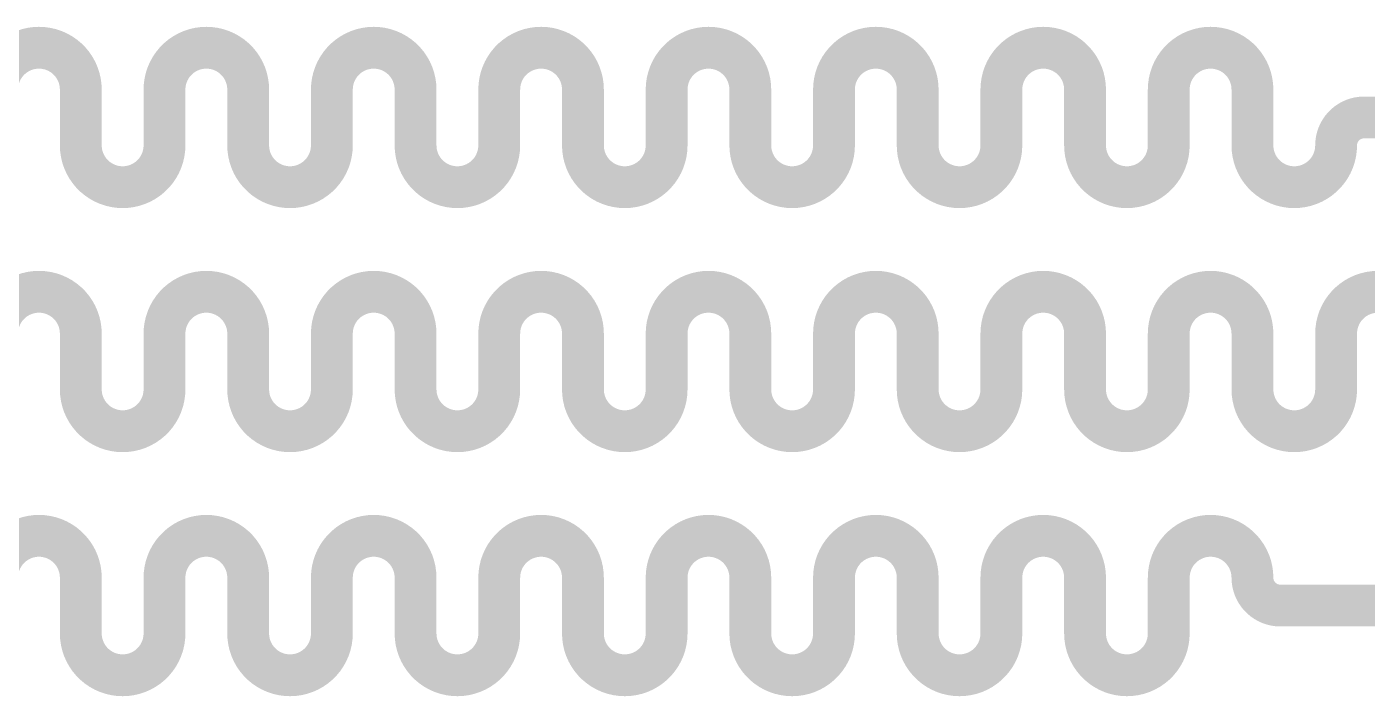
# Model space of a CAD drawing. Header units: millimetres. Extents: x 80 to 220, y 44 to 120.
# Drawn here: x 108.416 to 113.298, y 69.642 to 72.08 of the extents above; entities that cross this region are included whole.
import ezdxf

# ---------------------------------------------------------------- set-up
doc = ezdxf.new("R2010")
doc.units = ezdxf.units.MM
doc.layers.add('TopLayer', color=1, linetype='Continuous')

msp = doc.modelspace()

# ---------------------------------------------------------------- linework, layer by layer
at = {"layer": 'TopLayer', "const_width": 0.1524}
for points in [[(108.308, 71.8514, -0.414214), (108.4604, 72.0038)], [(108.4604, 72.0038, -0.414214), (108.6128, 71.8514)], [(108.9176, 71.8514, -0.414214), (109.07, 72.0038)], [(109.07, 72.0038, -0.414214), (109.2224, 71.8514)], [(109.5272, 71.8514, -0.414214), (109.6796, 72.0038)], [(109.6796, 72.0038, -0.414214), (109.832, 71.8514)], [(110.1368, 71.8514, -0.414214), (110.2892, 72.0038)], [(110.2892, 72.0038, -0.414214), (110.4416, 71.8514)], [(110.7464, 71.8514, -0.414214), (110.8988, 72.0038)], [(110.8988, 72.0038, -0.414214), (111.0512, 71.8514)], [(111.356, 71.8514, -0.414214), (111.5084, 72.0038)], [(111.5084, 72.0038, -0.414214), (111.6608, 71.8514)], [(111.9656, 71.8514, -0.414214), (112.118, 72.0038)], [(112.118, 72.0038, -0.414214), (112.2704, 71.8514)], [(112.5752, 71.8514, -0.414214), (112.7276, 72.0038)], [(112.7276, 72.0038, -0.414214), (112.88, 71.8514)], [(113.1848, 71.6482, -0.414214), (113.2864, 71.7498)], [(108.7652, 71.4958, -0.414214), (108.6128, 71.6482)], [(108.9176, 71.6482, -0.414214), (108.7652, 71.4958)], [(109.3748, 71.4958, -0.414214), (109.2224, 71.6482)], [(109.5272, 71.6482, -0.414214), (109.3748, 71.4958)], [(109.9844, 71.4958, -0.414214), (109.832, 71.6482)], [(110.1368, 71.6482, -0.414214), (109.9844, 71.4958)], [(110.594, 71.4958, -0.414214), (110.4416, 71.6482)], [(110.7464, 71.6482, -0.414214), (110.594, 71.4958)], [(111.2036, 71.4958, -0.414214), (111.0512, 71.6482)], [(111.356, 71.6482, -0.414214), (111.2036, 71.4958)], [(111.8132, 71.4958, -0.414214), (111.6608, 71.6482)], [(111.9656, 71.6482, -0.414214), (111.8132, 71.4958)], [(112.4228, 71.4958, -0.414214), (112.2704, 71.6482)], [(112.5752, 71.6482, -0.414214), (112.4228, 71.4958)], [(113.0324, 71.4958, -0.414214), (112.88, 71.6482)], [(113.1848, 71.6482, -0.414214), (113.0324, 71.4958)], [(108.308, 70.9624, -0.414214), (108.4604, 71.1148)], [(108.4604, 71.1148, -0.414214), (108.6128, 70.9624)], [(108.9176, 70.9624, -0.414214), (109.07, 71.1148)], [(109.07, 71.1148, -0.414214), (109.2224, 70.9624)], [(109.5272, 70.9624, -0.414214), (109.6796, 71.1148)], [(109.6796, 71.1148, -0.414214), (109.832, 70.9624)], [(110.1368, 70.9624, -0.414214), (110.2892, 71.1148)], [(110.2892, 71.1148, -0.414214), (110.4416, 70.9624)], [(110.7464, 70.9624, -0.414214), (110.8988, 71.1148)], [(110.8988, 71.1148, -0.414214), (111.0512, 70.9624)], [(111.356, 70.9624, -0.414214), (111.5084, 71.1148)], [(111.5084, 71.1148, -0.414214), (111.6608, 70.9624)], [(111.9656, 70.9624, -0.414214), (112.118, 71.1148)], [(112.118, 71.1148, -0.414214), (112.2704, 70.9624)], [(112.5752, 70.9624, -0.414214), (112.7276, 71.1148)], [(112.7276, 71.1148, -0.414214), (112.88, 70.9624)], [(113.1848, 70.9624, -0.414214), (113.3372, 71.1148)], [(113.3372, 71.1148, -0.414214), (113.4896, 70.9624)], [(108.7652, 70.6068, -0.414214), (108.6128, 70.7592)], [(108.9176, 70.7592, -0.414214), (108.7652, 70.6068)], [(109.3748, 70.6068, -0.414214), (109.2224, 70.7592)], [(109.5272, 70.7592, -0.414214), (109.3748, 70.6068)], [(109.9844, 70.6068, -0.414214), (109.832, 70.7592)], [(110.1368, 70.7592, -0.414214), (109.9844, 70.6068)], [(110.594, 70.6068, -0.414214), (110.4416, 70.7592)], [(110.7464, 70.7592, -0.414214), (110.594, 70.6068)], [(111.2036, 70.6068, -0.414214), (111.0512, 70.7592)], [(111.356, 70.7592, -0.414214), (111.2036, 70.6068)], [(111.8132, 70.6068, -0.414214), (111.6608, 70.7592)], [(111.9656, 70.7592, -0.414214), (111.8132, 70.6068)], [(112.4228, 70.6068, -0.414214), (112.2704, 70.7592)], [(112.5752, 70.7592, -0.414214), (112.4228, 70.6068)], [(113.0324, 70.6068, -0.414214), (112.88, 70.7592)], [(113.1848, 70.7592, -0.414214), (113.0324, 70.6068)], [(108.308, 70.0734, -0.414214), (108.4604, 70.2258)], [(108.4604, 70.2258, -0.414214), (108.6128, 70.0734)], [(108.9176, 70.0734, -0.414214), (109.07, 70.2258)], [(109.07, 70.2258, -0.414214), (109.2224, 70.0734)], [(109.5272, 70.0734, -0.414214), (109.6796, 70.2258)], [(109.6796, 70.2258, -0.414214), (109.832, 70.0734)], [(110.1368, 70.0734, -0.414214), (110.2892, 70.2258)], [(110.2892, 70.2258, -0.414214), (110.4416, 70.0734)], [(110.7464, 70.0734, -0.414214), (110.8988, 70.2258)], [(110.8988, 70.2258, -0.414214), (111.0512, 70.0734)], [(111.356, 70.0734, -0.414214), (111.5084, 70.2258)], [(111.5084, 70.2258, -0.414214), (111.6608, 70.0734)], [(111.9656, 70.0734, -0.414214), (112.118, 70.2258)], [(112.118, 70.2258, -0.414214), (112.2704, 70.0734)], [(112.5752, 70.0734, -0.414214), (112.7276, 70.2258)], [(112.7276, 70.2258, -0.414214), (112.88, 70.0734)], [(112.9816, 69.9718, -0.414214), (112.88, 70.0734)], [(108.7652, 69.7178, -0.414214), (108.6128, 69.8702)], [(108.9176, 69.8702, -0.414214), (108.7652, 69.7178)], [(109.3748, 69.7178, -0.414214), (109.2224, 69.8702)], [(109.5272, 69.8702, -0.414214), (109.3748, 69.7178)], [(109.9844, 69.7178, -0.414214), (109.832, 69.8702)], [(110.1368, 69.8702, -0.414214), (109.9844, 69.7178)], [(110.594, 69.7178, -0.414214), (110.4416, 69.8702)], [(110.7464, 69.8702, -0.414214), (110.594, 69.7178)], [(111.2036, 69.7178, -0.414214), (111.0512, 69.8702)], [(111.356, 69.8702, -0.414214), (111.2036, 69.7178)], [(111.8132, 69.7178, -0.414214), (111.6608, 69.8702)], [(111.9656, 69.8702, -0.414214), (111.8132, 69.7178)], [(112.4228, 69.7178, -0.414214), (112.2704, 69.8702)], [(112.5752, 69.8702, -0.414214), (112.4228, 69.7178)]]:
    msp.add_lwpolyline(points, format="xyb", dxfattribs=at)
at = {"layer": 'TopLayer', "const_width": 0.0762}
for points in [[(108.4223, 72.0038, 1), (108.4985, 72.0038, 1)], [(108.4223, 72.0038, 1), (108.4985, 72.0038, 1)], [(109.0319, 72.0038, 1), (109.1081, 72.0038, 1)], [(109.0319, 72.0038, 1), (109.1081, 72.0038, 1)], [(109.6415, 72.0038, 1), (109.7177, 72.0038, 1)], [(109.6415, 72.0038, 1), (109.7177, 72.0038, 1)], [(110.2511, 72.0038, 1), (110.3273, 72.0038, 1)], [(110.2511, 72.0038, 1), (110.3273, 72.0038, 1)], [(110.8607, 72.0038, 1), (110.9369, 72.0038, 1)], [(110.8607, 72.0038, 1), (110.9369, 72.0038, 1)], [(111.4703, 72.0038, 1), (111.5465, 72.0038, 1)], [(111.4703, 72.0038, 1), (111.5465, 72.0038, 1)], [(112.0799, 72.0038, 1), (112.1561, 72.0038, 1)], [(112.0799, 72.0038, 1), (112.1561, 72.0038, 1)], [(112.6895, 72.0038, 1), (112.7657, 72.0038, 1)], [(112.6895, 72.0038, 1), (112.7657, 72.0038, 1)], [(108.5747, 71.8514, 1), (108.6509, 71.8514, 1)], [(108.5747, 71.8514, 1), (108.6509, 71.8514, 1)], [(108.8795, 71.8514, 1), (108.9557, 71.8514, 1)], [(108.8795, 71.8514, 1), (108.9557, 71.8514, 1)], [(109.1843, 71.8514, 1), (109.2605, 71.8514, 1)], [(109.1843, 71.8514, 1), (109.2605, 71.8514, 1)], [(109.4891, 71.8514, 1), (109.5653, 71.8514, 1)], [(109.4891, 71.8514, 1), (109.5653, 71.8514, 1)], [(109.7939, 71.8514, 1), (109.8701, 71.8514, 1)], [(109.7939, 71.8514, 1), (109.8701, 71.8514, 1)], [(110.0987, 71.8514, 1), (110.1749, 71.8514, 1)], [(110.0987, 71.8514, 1), (110.1749, 71.8514, 1)], [(110.4035, 71.8514, 1), (110.4797, 71.8514, 1)], [(110.4035, 71.8514, 1), (110.4797, 71.8514, 1)], [(110.7083, 71.8514, 1), (110.7845, 71.8514, 1)], [(110.7083, 71.8514, 1), (110.7845, 71.8514, 1)], [(111.0131, 71.8514, 1), (111.0893, 71.8514, 1)], [(111.0131, 71.8514, 1), (111.0893, 71.8514, 1)], [(111.3179, 71.8514, 1), (111.3941, 71.8514, 1)], [(111.3179, 71.8514, 1), (111.3941, 71.8514, 1)], [(111.6227, 71.8514, 1), (111.6989, 71.8514, 1)], [(111.6227, 71.8514, 1), (111.6989, 71.8514, 1)], [(111.9275, 71.8514, 1), (112.0037, 71.8514, 1)], [(111.9275, 71.8514, 1), (112.0037, 71.8514, 1)], [(112.2323, 71.8514, 1), (112.3085, 71.8514, 1)], [(112.2323, 71.8514, 1), (112.3085, 71.8514, 1)], [(112.5371, 71.8514, 1), (112.6133, 71.8514, 1)], [(112.5371, 71.8514, 1), (112.6133, 71.8514, 1)], [(112.8419, 71.8514, 1), (112.9181, 71.8514, 1)], [(112.8419, 71.8514, 1), (112.9181, 71.8514, 1)], [(108.5747, 71.7498, 1), (108.6509, 71.7498, 1)], [(108.5747, 71.7498, 1), (108.6509, 71.7498, 1)], [(108.8795, 71.7498, 1), (108.9557, 71.7498, 1)], [(108.8795, 71.7498, 1), (108.9557, 71.7498, 1)], [(109.1843, 71.7498, 1), (109.2605, 71.7498, 1)], [(109.1843, 71.7498, 1), (109.2605, 71.7498, 1)], [(109.4891, 71.7498, 1), (109.5653, 71.7498, 1)], [(109.4891, 71.7498, 1), (109.5653, 71.7498, 1)], [(109.7939, 71.7498, 1), (109.8701, 71.7498, 1)], [(109.7939, 71.7498, 1), (109.8701, 71.7498, 1)], [(110.0987, 71.7498, 1), (110.1749, 71.7498, 1)], [(110.0987, 71.7498, 1), (110.1749, 71.7498, 1)], [(110.4035, 71.7498, 1), (110.4797, 71.7498, 1)], [(110.4035, 71.7498, 1), (110.4797, 71.7498, 1)], [(110.7083, 71.7498, 1), (110.7845, 71.7498, 1)], [(110.7083, 71.7498, 1), (110.7845, 71.7498, 1)], [(111.0131, 71.7498, 1), (111.0893, 71.7498, 1)], [(111.0131, 71.7498, 1), (111.0893, 71.7498, 1)], [(111.3179, 71.7498, 1), (111.3941, 71.7498, 1)], [(111.3179, 71.7498, 1), (111.3941, 71.7498, 1)], [(111.6227, 71.7498, 1), (111.6989, 71.7498, 1)], [(111.6227, 71.7498, 1), (111.6989, 71.7498, 1)], [(111.9275, 71.7498, 1), (112.0037, 71.7498, 1)], [(111.9275, 71.7498, 1), (112.0037, 71.7498, 1)], [(112.2323, 71.7498, 1), (112.3085, 71.7498, 1)], [(112.2323, 71.7498, 1), (112.3085, 71.7498, 1)], [(112.5371, 71.7498, 1), (112.6133, 71.7498, 1)], [(112.5371, 71.7498, 1), (112.6133, 71.7498, 1)], [(112.8419, 71.7498, 1), (112.9181, 71.7498, 1)], [(112.8419, 71.7498, 1), (112.9181, 71.7498, 1)], [(113.2483, 71.7498, 1), (113.3245, 71.7498, 1)], [(113.2483, 71.7498, 1), (113.3245, 71.7498, 1)], [(108.5747, 71.6482, 1), (108.6509, 71.6482, 1)], [(108.5747, 71.6482, 1), (108.6509, 71.6482, 1)], [(108.8795, 71.6482, 1), (108.9557, 71.6482, 1)], [(108.8795, 71.6482, 1), (108.9557, 71.6482, 1)], [(109.1843, 71.6482, 1), (109.2605, 71.6482, 1)], [(109.1843, 71.6482, 1), (109.2605, 71.6482, 1)], [(109.4891, 71.6482, 1), (109.5653, 71.6482, 1)], [(109.4891, 71.6482, 1), (109.5653, 71.6482, 1)], [(109.7939, 71.6482, 1), (109.8701, 71.6482, 1)], [(109.7939, 71.6482, 1), (109.8701, 71.6482, 1)], [(110.0987, 71.6482, 1), (110.1749, 71.6482, 1)], [(110.0987, 71.6482, 1), (110.1749, 71.6482, 1)], [(110.4035, 71.6482, 1), (110.4797, 71.6482, 1)], [(110.4035, 71.6482, 1), (110.4797, 71.6482, 1)], [(110.7083, 71.6482, 1), (110.7845, 71.6482, 1)], [(110.7083, 71.6482, 1), (110.7845, 71.6482, 1)], [(111.0131, 71.6482, 1), (111.0893, 71.6482, 1)], [(111.0131, 71.6482, 1), (111.0893, 71.6482, 1)], [(111.3179, 71.6482, 1), (111.3941, 71.6482, 1)], [(111.3179, 71.6482, 1), (111.3941, 71.6482, 1)], [(111.6227, 71.6482, 1), (111.6989, 71.6482, 1)], [(111.6227, 71.6482, 1), (111.6989, 71.6482, 1)], [(111.9275, 71.6482, 1), (112.0037, 71.6482, 1)], [(111.9275, 71.6482, 1), (112.0037, 71.6482, 1)], [(112.2323, 71.6482, 1), (112.3085, 71.6482, 1)], [(112.2323, 71.6482, 1), (112.3085, 71.6482, 1)], [(112.5371, 71.6482, 1), (112.6133, 71.6482, 1)], [(112.5371, 71.6482, 1), (112.6133, 71.6482, 1)], [(112.8419, 71.6482, 1), (112.9181, 71.6482, 1)], [(112.8419, 71.6482, 1), (112.9181, 71.6482, 1)], [(113.1467, 71.6482, 1), (113.2229, 71.6482, 1)], [(113.1467, 71.6482, 1), (113.2229, 71.6482, 1)], [(108.7271, 71.4958, 1), (108.8033, 71.4958, 1)], [(108.7271, 71.4958, 1), (108.8033, 71.4958, 1)], [(109.3367, 71.4958, 1), (109.4129, 71.4958, 1)], [(109.3367, 71.4958, 1), (109.4129, 71.4958, 1)], [(109.9463, 71.4958, 1), (110.0225, 71.4958, 1)], [(109.9463, 71.4958, 1), (110.0225, 71.4958, 1)], [(110.5559, 71.4958, 1), (110.6321, 71.4958, 1)], [(110.5559, 71.4958, 1), (110.6321, 71.4958, 1)], [(111.1655, 71.4958, 1), (111.2417, 71.4958, 1)], [(111.1655, 71.4958, 1), (111.2417, 71.4958, 1)], [(111.7751, 71.4958, 1), (111.8513, 71.4958, 1)], [(111.7751, 71.4958, 1), (111.8513, 71.4958, 1)], [(112.3847, 71.4958, 1), (112.4609, 71.4958, 1)], [(112.3847, 71.4958, 1), (112.4609, 71.4958, 1)], [(112.9943, 71.4958, 1), (113.0705, 71.4958, 1)], [(112.9943, 71.4958, 1), (113.0705, 71.4958, 1)], [(108.4223, 71.1148, 1), (108.4985, 71.1148, 1)], [(108.4223, 71.1148, 1), (108.4985, 71.1148, 1)], [(109.0319, 71.1148, 1), (109.1081, 71.1148, 1)], [(109.0319, 71.1148, 1), (109.1081, 71.1148, 1)], [(109.6415, 71.1148, 1), (109.7177, 71.1148, 1)], [(109.6415, 71.1148, 1), (109.7177, 71.1148, 1)], [(110.2511, 71.1148, 1), (110.3273, 71.1148, 1)], [(110.2511, 71.1148, 1), (110.3273, 71.1148, 1)], [(110.8607, 71.1148, 1), (110.9369, 71.1148, 1)], [(110.8607, 71.1148, 1), (110.9369, 71.1148, 1)], [(111.4703, 71.1148, 1), (111.5465, 71.1148, 1)], [(111.4703, 71.1148, 1), (111.5465, 71.1148, 1)], [(112.0799, 71.1148, 1), (112.1561, 71.1148, 1)], [(112.0799, 71.1148, 1), (112.1561, 71.1148, 1)], [(112.6895, 71.1148, 1), (112.7657, 71.1148, 1)], [(112.6895, 71.1148, 1), (112.7657, 71.1148, 1)], [(113.2991, 71.1148, 1), (113.3753, 71.1148, 1)], [(113.2991, 71.1148, 1), (113.3753, 71.1148, 1)], [(108.5747, 70.9624, 1), (108.6509, 70.9624, 1)], [(108.5747, 70.9624, 1), (108.6509, 70.9624, 1)], [(108.8795, 70.9624, 1), (108.9557, 70.9624, 1)], [(108.8795, 70.9624, 1), (108.9557, 70.9624, 1)], [(109.1843, 70.9624, 1), (109.2605, 70.9624, 1)], [(109.1843, 70.9624, 1), (109.2605, 70.9624, 1)], [(109.4891, 70.9624, 1), (109.5653, 70.9624, 1)], [(109.4891, 70.9624, 1), (109.5653, 70.9624, 1)], [(109.7939, 70.9624, 1), (109.8701, 70.9624, 1)], [(109.7939, 70.9624, 1), (109.8701, 70.9624, 1)], [(110.0987, 70.9624, 1), (110.1749, 70.9624, 1)], [(110.0987, 70.9624, 1), (110.1749, 70.9624, 1)], [(110.4035, 70.9624, 1), (110.4797, 70.9624, 1)], [(110.4035, 70.9624, 1), (110.4797, 70.9624, 1)], [(110.7083, 70.9624, 1), (110.7845, 70.9624, 1)], [(110.7083, 70.9624, 1), (110.7845, 70.9624, 1)], [(111.0131, 70.9624, 1), (111.0893, 70.9624, 1)], [(111.0131, 70.9624, 1), (111.0893, 70.9624, 1)], [(111.3179, 70.9624, 1), (111.3941, 70.9624, 1)], [(111.3179, 70.9624, 1), (111.3941, 70.9624, 1)], [(111.6227, 70.9624, 1), (111.6989, 70.9624, 1)], [(111.6227, 70.9624, 1), (111.6989, 70.9624, 1)], [(111.9275, 70.9624, 1), (112.0037, 70.9624, 1)], [(111.9275, 70.9624, 1), (112.0037, 70.9624, 1)], [(112.2323, 70.9624, 1), (112.3085, 70.9624, 1)], [(112.2323, 70.9624, 1), (112.3085, 70.9624, 1)], [(112.5371, 70.9624, 1), (112.6133, 70.9624, 1)], [(112.5371, 70.9624, 1), (112.6133, 70.9624, 1)], [(112.8419, 70.9624, 1), (112.9181, 70.9624, 1)], [(112.8419, 70.9624, 1), (112.9181, 70.9624, 1)], [(113.1467, 70.9624, 1), (113.2229, 70.9624, 1)], [(113.1467, 70.9624, 1), (113.2229, 70.9624, 1)], [(108.5747, 70.8608, 1), (108.6509, 70.8608, 1)], [(108.5747, 70.8608, 1), (108.6509, 70.8608, 1)], [(108.8795, 70.8608, 1), (108.9557, 70.8608, 1)], [(108.8795, 70.8608, 1), (108.9557, 70.8608, 1)], [(109.1843, 70.8608, 1), (109.2605, 70.8608, 1)], [(109.1843, 70.8608, 1), (109.2605, 70.8608, 1)], [(109.4891, 70.8608, 1), (109.5653, 70.8608, 1)], [(109.4891, 70.8608, 1), (109.5653, 70.8608, 1)], [(109.7939, 70.8608, 1), (109.8701, 70.8608, 1)], [(109.7939, 70.8608, 1), (109.8701, 70.8608, 1)], [(110.0987, 70.8608, 1), (110.1749, 70.8608, 1)], [(110.0987, 70.8608, 1), (110.1749, 70.8608, 1)], [(110.4035, 70.8608, 1), (110.4797, 70.8608, 1)], [(110.4035, 70.8608, 1), (110.4797, 70.8608, 1)], [(110.7083, 70.8608, 1), (110.7845, 70.8608, 1)], [(110.7083, 70.8608, 1), (110.7845, 70.8608, 1)], [(111.0131, 70.8608, 1), (111.0893, 70.8608, 1)], [(111.0131, 70.8608, 1), (111.0893, 70.8608, 1)], [(111.3179, 70.8608, 1), (111.3941, 70.8608, 1)], [(111.3179, 70.8608, 1), (111.3941, 70.8608, 1)], [(111.6227, 70.8608, 1), (111.6989, 70.8608, 1)], [(111.6227, 70.8608, 1), (111.6989, 70.8608, 1)], [(111.9275, 70.8608, 1), (112.0037, 70.8608, 1)], [(111.9275, 70.8608, 1), (112.0037, 70.8608, 1)], [(112.2323, 70.8608, 1), (112.3085, 70.8608, 1)], [(112.2323, 70.8608, 1), (112.3085, 70.8608, 1)], [(112.5371, 70.8608, 1), (112.6133, 70.8608, 1)], [(112.5371, 70.8608, 1), (112.6133, 70.8608, 1)], [(112.8419, 70.8608, 1), (112.9181, 70.8608, 1)], [(112.8419, 70.8608, 1), (112.9181, 70.8608, 1)], [(113.1467, 70.8608, 1), (113.2229, 70.8608, 1)], [(113.1467, 70.8608, 1), (113.2229, 70.8608, 1)], [(108.5747, 70.7592, 1), (108.6509, 70.7592, 1)], [(108.5747, 70.7592, 1), (108.6509, 70.7592, 1)], [(108.8795, 70.7592, 1), (108.9557, 70.7592, 1)], [(108.8795, 70.7592, 1), (108.9557, 70.7592, 1)], [(109.1843, 70.7592, 1), (109.2605, 70.7592, 1)], [(109.1843, 70.7592, 1), (109.2605, 70.7592, 1)], [(109.4891, 70.7592, 1), (109.5653, 70.7592, 1)], [(109.4891, 70.7592, 1), (109.5653, 70.7592, 1)], [(109.7939, 70.7592, 1), (109.8701, 70.7592, 1)], [(109.7939, 70.7592, 1), (109.8701, 70.7592, 1)], [(110.0987, 70.7592, 1), (110.1749, 70.7592, 1)], [(110.0987, 70.7592, 1), (110.1749, 70.7592, 1)], [(110.4035, 70.7592, 1), (110.4797, 70.7592, 1)], [(110.4035, 70.7592, 1), (110.4797, 70.7592, 1)], [(110.7083, 70.7592, 1), (110.7845, 70.7592, 1)], [(110.7083, 70.7592, 1), (110.7845, 70.7592, 1)], [(111.0131, 70.7592, 1), (111.0893, 70.7592, 1)], [(111.0131, 70.7592, 1), (111.0893, 70.7592, 1)], [(111.3179, 70.7592, 1), (111.3941, 70.7592, 1)], [(111.3179, 70.7592, 1), (111.3941, 70.7592, 1)], [(111.6227, 70.7592, 1), (111.6989, 70.7592, 1)], [(111.6227, 70.7592, 1), (111.6989, 70.7592, 1)], [(111.9275, 70.7592, 1), (112.0037, 70.7592, 1)], [(111.9275, 70.7592, 1), (112.0037, 70.7592, 1)], [(112.2323, 70.7592, 1), (112.3085, 70.7592, 1)], [(112.2323, 70.7592, 1), (112.3085, 70.7592, 1)], [(112.5371, 70.7592, 1), (112.6133, 70.7592, 1)], [(112.5371, 70.7592, 1), (112.6133, 70.7592, 1)], [(112.8419, 70.7592, 1), (112.9181, 70.7592, 1)], [(112.8419, 70.7592, 1), (112.9181, 70.7592, 1)], [(113.1467, 70.7592, 1), (113.2229, 70.7592, 1)], [(113.1467, 70.7592, 1), (113.2229, 70.7592, 1)], [(108.7271, 70.6068, 1), (108.8033, 70.6068, 1)], [(108.7271, 70.6068, 1), (108.8033, 70.6068, 1)], [(109.3367, 70.6068, 1), (109.4129, 70.6068, 1)], [(109.3367, 70.6068, 1), (109.4129, 70.6068, 1)], [(109.9463, 70.6068, 1), (110.0225, 70.6068, 1)], [(109.9463, 70.6068, 1), (110.0225, 70.6068, 1)], [(110.5559, 70.6068, 1), (110.6321, 70.6068, 1)], [(110.5559, 70.6068, 1), (110.6321, 70.6068, 1)], [(111.1655, 70.6068, 1), (111.2417, 70.6068, 1)], [(111.1655, 70.6068, 1), (111.2417, 70.6068, 1)], [(111.7751, 70.6068, 1), (111.8513, 70.6068, 1)], [(111.7751, 70.6068, 1), (111.8513, 70.6068, 1)], [(112.3847, 70.6068, 1), (112.4609, 70.6068, 1)], [(112.3847, 70.6068, 1), (112.4609, 70.6068, 1)], [(112.9943, 70.6068, 1), (113.0705, 70.6068, 1)], [(112.9943, 70.6068, 1), (113.0705, 70.6068, 1)], [(108.4223, 70.2258, 1), (108.4985, 70.2258, 1)], [(108.4223, 70.2258, 1), (108.4985, 70.2258, 1)], [(109.0319, 70.2258, 1), (109.1081, 70.2258, 1)], [(109.0319, 70.2258, 1), (109.1081, 70.2258, 1)], [(109.6415, 70.2258, 1), (109.7177, 70.2258, 1)], [(109.6415, 70.2258, 1), (109.7177, 70.2258, 1)], [(110.2511, 70.2258, 1), (110.3273, 70.2258, 1)], [(110.2511, 70.2258, 1), (110.3273, 70.2258, 1)], [(110.8607, 70.2258, 1), (110.9369, 70.2258, 1)], [(110.8607, 70.2258, 1), (110.9369, 70.2258, 1)], [(111.4703, 70.2258, 1), (111.5465, 70.2258, 1)], [(111.4703, 70.2258, 1), (111.5465, 70.2258, 1)], [(112.0799, 70.2258, 1), (112.1561, 70.2258, 1)], [(112.0799, 70.2258, 1), (112.1561, 70.2258, 1)], [(112.6895, 70.2258, 1), (112.7657, 70.2258, 1)], [(112.6895, 70.2258, 1), (112.7657, 70.2258, 1)], [(108.5747, 70.0734, 1), (108.6509, 70.0734, 1)], [(108.5747, 70.0734, 1), (108.6509, 70.0734, 1)], [(108.8795, 70.0734, 1), (108.9557, 70.0734, 1)], [(108.8795, 70.0734, 1), (108.9557, 70.0734, 1)], [(109.1843, 70.0734, 1), (109.2605, 70.0734, 1)], [(109.1843, 70.0734, 1), (109.2605, 70.0734, 1)], [(109.4891, 70.0734, 1), (109.5653, 70.0734, 1)], [(109.4891, 70.0734, 1), (109.5653, 70.0734, 1)], [(109.7939, 70.0734, 1), (109.8701, 70.0734, 1)], [(109.7939, 70.0734, 1), (109.8701, 70.0734, 1)], [(110.0987, 70.0734, 1), (110.1749, 70.0734, 1)], [(110.0987, 70.0734, 1), (110.1749, 70.0734, 1)], [(110.4035, 70.0734, 1), (110.4797, 70.0734, 1)], [(110.4035, 70.0734, 1), (110.4797, 70.0734, 1)], [(110.7083, 70.0734, 1), (110.7845, 70.0734, 1)], [(110.7083, 70.0734, 1), (110.7845, 70.0734, 1)], [(111.0131, 70.0734, 1), (111.0893, 70.0734, 1)], [(111.0131, 70.0734, 1), (111.0893, 70.0734, 1)], [(111.3179, 70.0734, 1), (111.3941, 70.0734, 1)], [(111.3179, 70.0734, 1), (111.3941, 70.0734, 1)], [(111.6227, 70.0734, 1), (111.6989, 70.0734, 1)], [(111.6227, 70.0734, 1), (111.6989, 70.0734, 1)], [(111.9275, 70.0734, 1), (112.0037, 70.0734, 1)], [(111.9275, 70.0734, 1), (112.0037, 70.0734, 1)], [(112.2323, 70.0734, 1), (112.3085, 70.0734, 1)], [(112.2323, 70.0734, 1), (112.3085, 70.0734, 1)], [(112.5371, 70.0734, 1), (112.6133, 70.0734, 1)], [(112.5371, 70.0734, 1), (112.6133, 70.0734, 1)], [(112.8419, 70.0734, 1), (112.9181, 70.0734, 1)], [(112.8419, 70.0734, 1), (112.9181, 70.0734, 1)], [(108.5747, 69.9718, 1), (108.6509, 69.9718, 1)], [(108.5747, 69.9718, 1), (108.6509, 69.9718, 1)], [(108.8795, 69.9718, 1), (108.9557, 69.9718, 1)], [(108.8795, 69.9718, 1), (108.9557, 69.9718, 1)], [(109.1843, 69.9718, 1), (109.2605, 69.9718, 1)], [(109.1843, 69.9718, 1), (109.2605, 69.9718, 1)], [(109.4891, 69.9718, 1), (109.5653, 69.9718, 1)], [(109.4891, 69.9718, 1), (109.5653, 69.9718, 1)], [(109.7939, 69.9718, 1), (109.8701, 69.9718, 1)], [(109.7939, 69.9718, 1), (109.8701, 69.9718, 1)], [(110.0987, 69.9718, 1), (110.1749, 69.9718, 1)], [(110.0987, 69.9718, 1), (110.1749, 69.9718, 1)], [(110.4035, 69.9718, 1), (110.4797, 69.9718, 1)], [(110.4035, 69.9718, 1), (110.4797, 69.9718, 1)], [(110.7083, 69.9718, 1), (110.7845, 69.9718, 1)], [(110.7083, 69.9718, 1), (110.7845, 69.9718, 1)], [(111.0131, 69.9718, 1), (111.0893, 69.9718, 1)], [(111.0131, 69.9718, 1), (111.0893, 69.9718, 1)], [(111.3179, 69.9718, 1), (111.3941, 69.9718, 1)], [(111.3179, 69.9718, 1), (111.3941, 69.9718, 1)], [(111.6227, 69.9718, 1), (111.6989, 69.9718, 1)], [(111.6227, 69.9718, 1), (111.6989, 69.9718, 1)], [(111.9275, 69.9718, 1), (112.0037, 69.9718, 1)], [(111.9275, 69.9718, 1), (112.0037, 69.9718, 1)], [(112.2323, 69.9718, 1), (112.3085, 69.9718, 1)], [(112.2323, 69.9718, 1), (112.3085, 69.9718, 1)], [(112.5371, 69.9718, 1), (112.6133, 69.9718, 1)], [(112.5371, 69.9718, 1), (112.6133, 69.9718, 1)], [(112.9435, 69.9718, 1), (113.0197, 69.9718, 1)], [(112.9435, 69.9718, 1), (113.0197, 69.9718, 1)], [(108.5747, 69.8702, 1), (108.6509, 69.8702, 1)], [(108.5747, 69.8702, 1), (108.6509, 69.8702, 1)], [(108.8795, 69.8702, 1), (108.9557, 69.8702, 1)], [(108.8795, 69.8702, 1), (108.9557, 69.8702, 1)], [(109.1843, 69.8702, 1), (109.2605, 69.8702, 1)], [(109.1843, 69.8702, 1), (109.2605, 69.8702, 1)], [(109.4891, 69.8702, 1), (109.5653, 69.8702, 1)], [(109.4891, 69.8702, 1), (109.5653, 69.8702, 1)], [(109.7939, 69.8702, 1), (109.8701, 69.8702, 1)], [(109.7939, 69.8702, 1), (109.8701, 69.8702, 1)], [(110.0987, 69.8702, 1), (110.1749, 69.8702, 1)], [(110.0987, 69.8702, 1), (110.1749, 69.8702, 1)], [(110.4035, 69.8702, 1), (110.4797, 69.8702, 1)], [(110.4035, 69.8702, 1), (110.4797, 69.8702, 1)], [(110.7083, 69.8702, 1), (110.7845, 69.8702, 1)], [(110.7083, 69.8702, 1), (110.7845, 69.8702, 1)], [(111.0131, 69.8702, 1), (111.0893, 69.8702, 1)], [(111.0131, 69.8702, 1), (111.0893, 69.8702, 1)], [(111.3179, 69.8702, 1), (111.3941, 69.8702, 1)], [(111.3179, 69.8702, 1), (111.3941, 69.8702, 1)], [(111.6227, 69.8702, 1), (111.6989, 69.8702, 1)], [(111.6227, 69.8702, 1), (111.6989, 69.8702, 1)], [(111.9275, 69.8702, 1), (112.0037, 69.8702, 1)], [(111.9275, 69.8702, 1), (112.0037, 69.8702, 1)], [(112.2323, 69.8702, 1), (112.3085, 69.8702, 1)], [(112.2323, 69.8702, 1), (112.3085, 69.8702, 1)], [(112.5371, 69.8702, 1), (112.6133, 69.8702, 1)], [(112.5371, 69.8702, 1), (112.6133, 69.8702, 1)], [(108.7271, 69.7178, 1), (108.8033, 69.7178, 1)], [(108.7271, 69.7178, 1), (108.8033, 69.7178, 1)], [(109.3367, 69.7178, 1), (109.4129, 69.7178, 1)], [(109.3367, 69.7178, 1), (109.4129, 69.7178, 1)], [(109.9463, 69.7178, 1), (110.0225, 69.7178, 1)], [(109.9463, 69.7178, 1), (110.0225, 69.7178, 1)], [(110.5559, 69.7178, 1), (110.6321, 69.7178, 1)], [(110.5559, 69.7178, 1), (110.6321, 69.7178, 1)], [(111.1655, 69.7178, 1), (111.2417, 69.7178, 1)], [(111.1655, 69.7178, 1), (111.2417, 69.7178, 1)], [(111.7751, 69.7178, 1), (111.8513, 69.7178, 1)], [(111.7751, 69.7178, 1), (111.8513, 69.7178, 1)], [(112.3847, 69.7178, 1), (112.4609, 69.7178, 1)], [(112.3847, 69.7178, 1), (112.4609, 69.7178, 1)]]:
    msp.add_lwpolyline(points, format="xyb", close=True, dxfattribs=at)
at = {"layer": 'TopLayer', "const_width": 0.1524}
for points in [[(108.6128, 71.7498), (108.6128, 71.8514)], [(108.9176, 71.7498), (108.9176, 71.8514)], [(109.2224, 71.7498), (109.2224, 71.8514)], [(109.5272, 71.7498), (109.5272, 71.8514)], [(109.832, 71.7498), (109.832, 71.8514)], [(110.1368, 71.7498), (110.1368, 71.8514)], [(110.4416, 71.7498), (110.4416, 71.8514)], [(110.7464, 71.7498), (110.7464, 71.8514)], [(111.0512, 71.7498), (111.0512, 71.8514)], [(111.356, 71.7498), (111.356, 71.8514)], [(111.6608, 71.7498), (111.6608, 71.8514)], [(111.9656, 71.7498), (111.9656, 71.8514)], [(112.2704, 71.7498), (112.2704, 71.8514)], [(112.5752, 71.7498), (112.5752, 71.8514)], [(112.88, 71.7498), (112.88, 71.8514)], [(108.6128, 71.6482), (108.6128, 71.7498)], [(108.9176, 71.6482), (108.9176, 71.7498)], [(109.2224, 71.6482), (109.2224, 71.7498)], [(109.5272, 71.6482), (109.5272, 71.7498)], [(109.832, 71.6482), (109.832, 71.7498)], [(110.1368, 71.6482), (110.1368, 71.7498)], [(110.4416, 71.6482), (110.4416, 71.7498)], [(110.7464, 71.6482), (110.7464, 71.7498)], [(111.0512, 71.6482), (111.0512, 71.7498)], [(111.356, 71.6482), (111.356, 71.7498)], [(111.6608, 71.6482), (111.6608, 71.7498)], [(111.9656, 71.6482), (111.9656, 71.7498)], [(112.2704, 71.6482), (112.2704, 71.7498)], [(112.5752, 71.6482), (112.5752, 71.7498)], [(112.88, 71.6482), (112.88, 71.7498)], [(113.2864, 71.7498), (113.4896, 71.7498)], [(108.6128, 70.8608), (108.6128, 70.9624)], [(108.9176, 70.8608), (108.9176, 70.9624)], [(109.2224, 70.8608), (109.2224, 70.9624)], [(109.5272, 70.8608), (109.5272, 70.9624)], [(109.832, 70.8608), (109.832, 70.9624)], [(110.1368, 70.8608), (110.1368, 70.9624)], [(110.4416, 70.8608), (110.4416, 70.9624)], [(110.7464, 70.8608), (110.7464, 70.9624)], [(111.0512, 70.8608), (111.0512, 70.9624)], [(111.356, 70.8608), (111.356, 70.9624)], [(111.6608, 70.8608), (111.6608, 70.9624)], [(111.9656, 70.8608), (111.9656, 70.9624)], [(112.2704, 70.8608), (112.2704, 70.9624)], [(112.5752, 70.8608), (112.5752, 70.9624)], [(112.88, 70.8608), (112.88, 70.9624)], [(113.1848, 70.8608), (113.1848, 70.9624)], [(108.6128, 70.7592), (108.6128, 70.8608)], [(108.9176, 70.7592), (108.9176, 70.8608)], [(109.2224, 70.7592), (109.2224, 70.8608)], [(109.5272, 70.7592), (109.5272, 70.8608)], [(109.832, 70.7592), (109.832, 70.8608)], [(110.1368, 70.7592), (110.1368, 70.8608)], [(110.4416, 70.7592), (110.4416, 70.8608)], [(110.7464, 70.7592), (110.7464, 70.8608)], [(111.0512, 70.7592), (111.0512, 70.8608)], [(111.356, 70.7592), (111.356, 70.8608)], [(111.6608, 70.7592), (111.6608, 70.8608)], [(111.9656, 70.7592), (111.9656, 70.8608)], [(112.2704, 70.7592), (112.2704, 70.8608)], [(112.5752, 70.7592), (112.5752, 70.8608)], [(112.88, 70.7592), (112.88, 70.8608)], [(113.1848, 70.7592), (113.1848, 70.8608)], [(108.6128, 69.9718), (108.6128, 70.0734)], [(108.9176, 69.9718), (108.9176, 70.0734)], [(109.2224, 69.9718), (109.2224, 70.0734)], [(109.5272, 69.9718), (109.5272, 70.0734)], [(109.832, 69.9718), (109.832, 70.0734)], [(110.1368, 69.9718), (110.1368, 70.0734)], [(110.4416, 69.9718), (110.4416, 70.0734)], [(110.7464, 69.9718), (110.7464, 70.0734)], [(111.0512, 69.9718), (111.0512, 70.0734)], [(111.356, 69.9718), (111.356, 70.0734)], [(111.6608, 69.9718), (111.6608, 70.0734)], [(111.9656, 69.9718), (111.9656, 70.0734)], [(112.2704, 69.9718), (112.2704, 70.0734)], [(112.5752, 69.9718), (112.5752, 70.0734)], [(108.6128, 69.8702), (108.6128, 69.9718)], [(108.9176, 69.8702), (108.9176, 69.9718)], [(109.2224, 69.8702), (109.2224, 69.9718)], [(109.5272, 69.8702), (109.5272, 69.9718)], [(109.832, 69.8702), (109.832, 69.9718)], [(110.1368, 69.8702), (110.1368, 69.9718)], [(110.4416, 69.8702), (110.4416, 69.9718)], [(110.7464, 69.8702), (110.7464, 69.9718)], [(111.0512, 69.8702), (111.0512, 69.9718)], [(111.356, 69.8702), (111.356, 69.9718)], [(111.6608, 69.8702), (111.6608, 69.9718)], [(111.9656, 69.8702), (111.9656, 69.9718)], [(112.2704, 69.8702), (112.2704, 69.9718)], [(112.5752, 69.8702), (112.5752, 69.9718)], [(112.9816, 69.9718), (116.6782, 69.9718)]]:
    msp.add_lwpolyline(points, dxfattribs=at)

doc.saveas('drawing.dxf')
